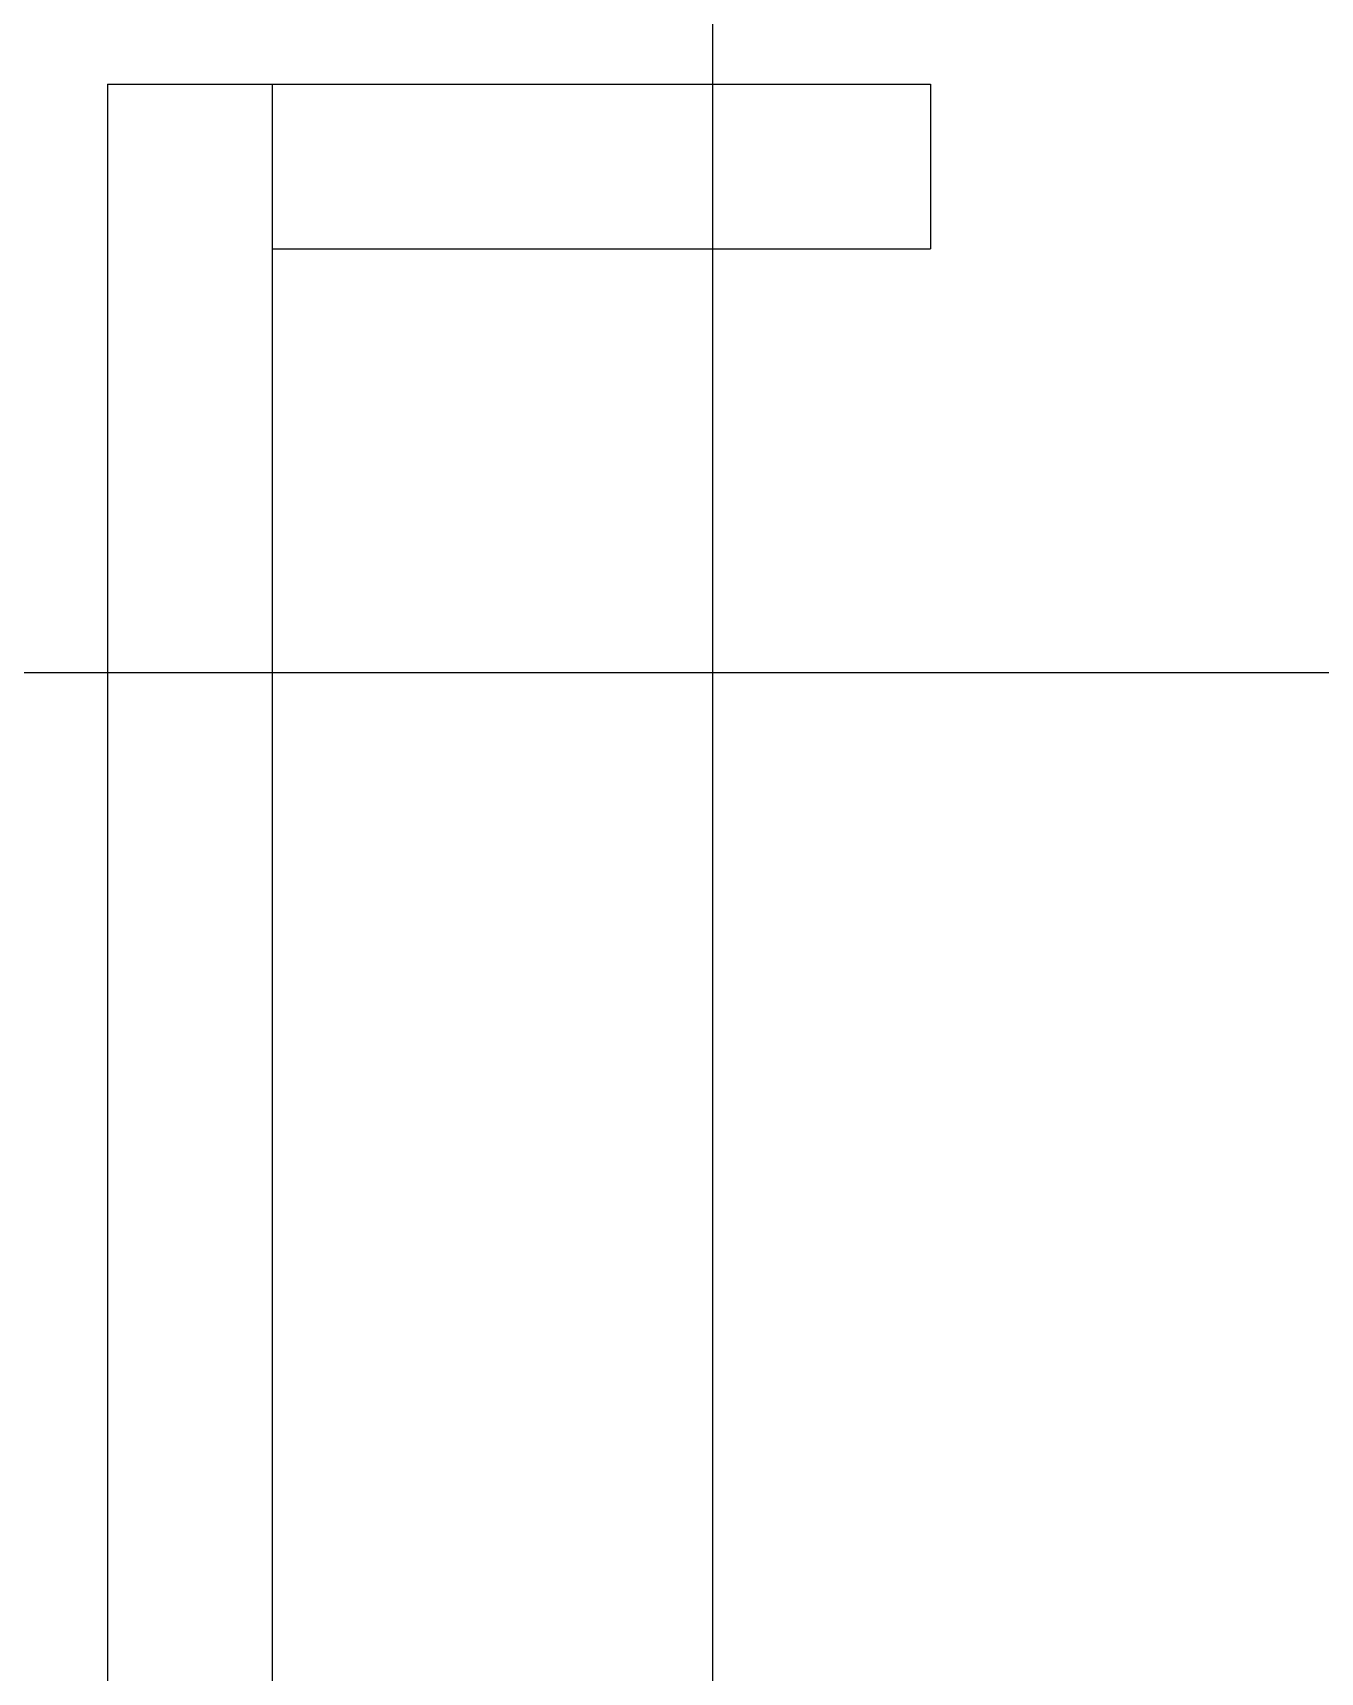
# Model space of a CAD drawing. Header units: millimetres. Extents: x 976 to 9349, y -1578 to 2211.
# Drawn here: x 2896.16 to 2927.44, y 1341.73 to 1381.57 of the extents above; entities that cross this region are included whole.
import ezdxf

# ---------------------------------------------------------------- set-up
doc = ezdxf.new("R2010")
doc.units = ezdxf.units.MM
doc.layers.add('Płytki', color=254, linetype='Continuous')
doc.layers.add('Wbudowane', color=175, linetype='Continuous')

# ---------------------------------------------------------------- blocks, each defined once
blk = doc.blocks.new('Z$W@#10491')
for p, q in [((20, 150), (0, 150)), ((0, 150), (0, 146)), ((16, 150), (16, 0)), ((20, 150), (20, 0)), ((16, 146), (0, 146))]:
    blk.add_line(p, q)

msp = doc.modelspace()

# ---------------------------------------------------------------- linework, layer by layer
at = {"layer": 'Płytki'}
for p, q in [((2912.672, 1426.019), (2912.672, 1230.319)), ((2732.672, 1366.019), (2967.972, 1366.019))]:
    msp.add_line(p, q, dxfattribs=at)

# ---------------------------------------------------------------- block references
at = {"layer": 'Wbudowane', "xscale": -1}
msp.add_blockref('Z$W@#10491', (2917.972, 1230.319), dxfattribs=at)

doc.saveas('drawing.dxf')
